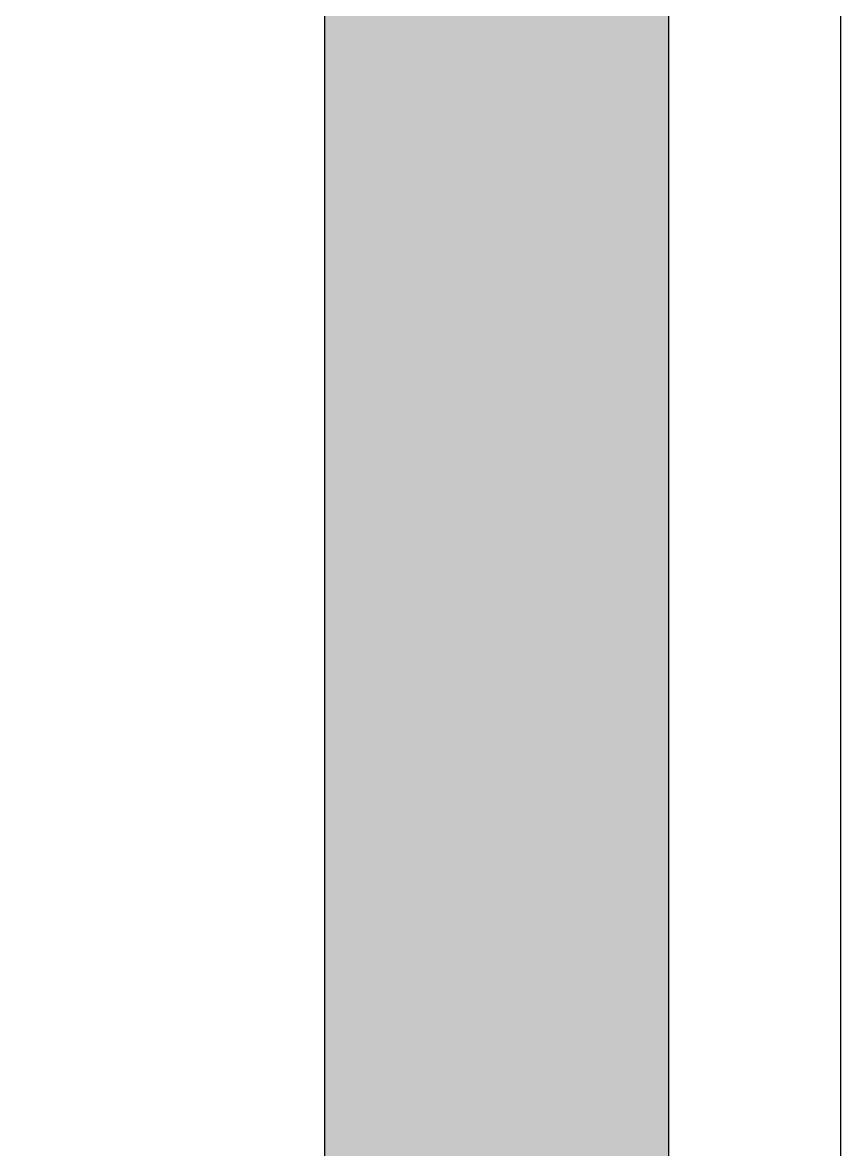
# Model space of a CAD drawing. Extents: x 155 to 267, y 118 to 201.
# Drawn here: x 257.54 to 267.05, y 159.43 to 172.52 of the extents above; entities that cross this region are included whole.
import ezdxf

# ---------------------------------------------------------------- set-up
doc = ezdxf.new("R2010")
doc.units = 0
doc.layers.add('L25', color=1, linetype='CONTINUOUS')
doc.layers.add('L35', color=3, linetype='CONTINUOUS')

msp = doc.modelspace()

# ---------------------------------------------------------------- hatches: boundary and pattern name
at = {"layer": 'L25'}
h = msp.add_hatch(color=256, dxfattribs=at)
edge = h.paths.add_edge_path(flags=16)
edge.add_line((160.554, 146.037), (160.554, 188.537))
edge.add_arc((167.054, 188.537), 6.5, 90, 180, ccw=False)
edge.add_line((167.054, 195.037), (254.554, 195.037))
edge.add_arc((254.554, 188.537), 6.5, 0, 90, ccw=False)
edge.add_line((261.054, 188.537), (261.054, 146.037))
edge.add_arc((254.554, 146.037), 6.5, -90, 0, ccw=False)
edge.add_line((254.554, 139.537), (167.054, 139.537))
edge.add_arc((167.054, 146.037), 6.5, 180, 270, ccw=False)
edge = h.paths.add_edge_path()
edge.add_line((156.554, 146.037), (156.554, 188.537))
edge.add_arc((167.054, 188.537), 10.5, 90, 180, ccw=False)
edge.add_line((167.054, 199.037), (254.554, 199.037))
edge.add_arc((254.554, 188.537), 10.5, 0, 90, ccw=False)
edge.add_line((265.054, 188.537), (265.054, 146.037))
edge.add_arc((254.554, 146.037), 10.5, -90, 0, ccw=False)
edge.add_line((254.554, 135.537), (167.054, 135.537))
edge.add_arc((167.054, 146.037), 10.5, 180, 270, ccw=False)

# ---------------------------------------------------------------- linework, layer by layer
for points in [[(156.554, 146.037), (156.554, 188.537, -0.414214), (167.054, 199.037), (254.554, 199.037, -0.414214), (265.054, 188.537), (265.054, 146.037, -0.414214), (254.554, 135.537), (167.054, 135.537, -0.414214)], [(160.554, 146.037), (160.554, 188.537, -0.414214), (167.054, 195.037), (254.554, 195.037, -0.414214), (261.054, 188.537), (261.054, 146.037, -0.414214), (254.554, 139.537), (167.054, 139.537, -0.414214)]]:
    msp.add_lwpolyline(points, format="xyb", close=True, dxfattribs=at)
at = {"layer": 'L35'}
msp.add_lwpolyline([(154.554, 146.037), (154.554, 188.537, -0.414214), (167.054, 201.037), (254.554, 201.037, -0.414214), (267.054, 188.537), (267.054, 146.037, -0.414214), (254.554, 133.537), (167.054, 133.537, -0.414214)], format="xyb", close=True, dxfattribs=at)

doc.saveas('drawing.dxf')
